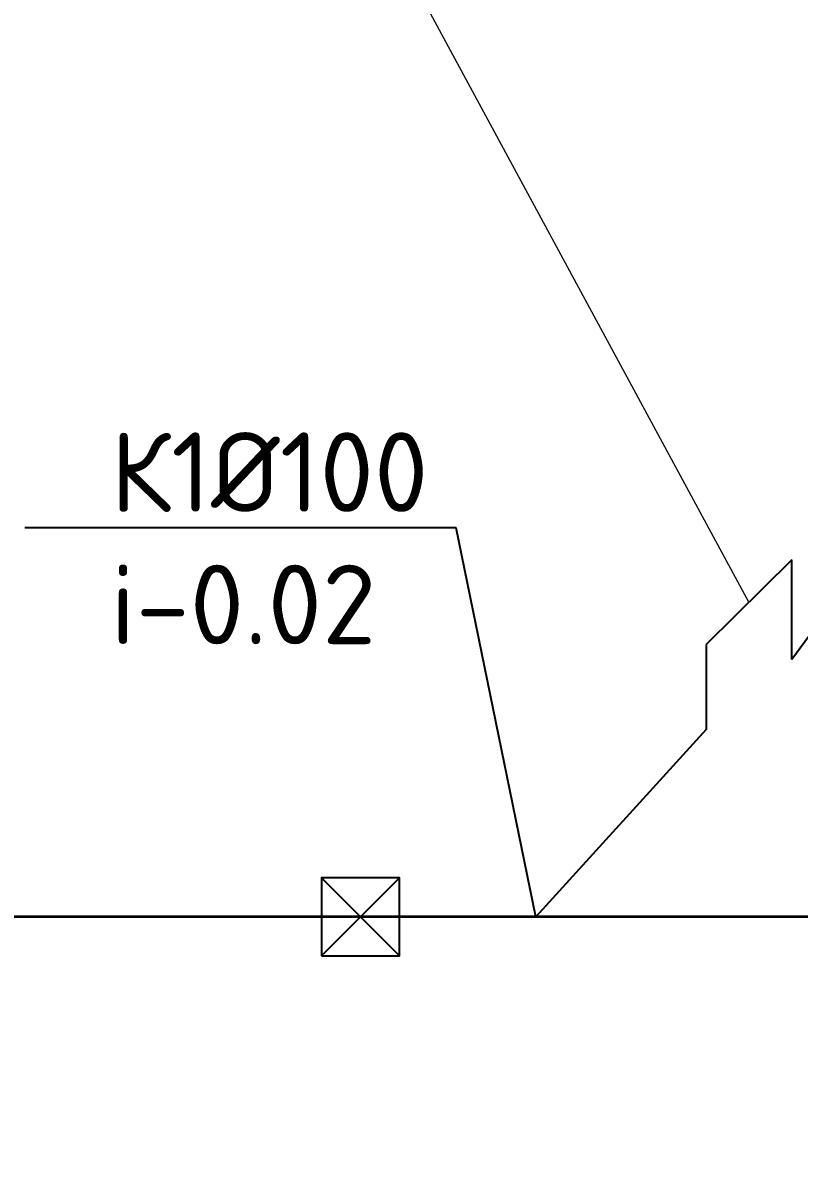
# Model space of a CAD drawing. Header units: millimetres. Extents: x -10178924 to 11692288, y -947381 to 58396.
# Drawn here: x -81628 to -79478, y -9898 to -6736 of the extents above; entities that cross this region are included whole.
import ezdxf
from ezdxf import colors
from ezdxf.entities.mleader import LeaderData, LeaderLine
from ezdxf.math import Vec2, Vec3

# ---------------------------------------------------------------- set-up
doc = ezdxf.new("R2010")
doc.units = ezdxf.units.MM
doc.layers.add('!!!!!площадь', color=210, linetype='Continuous')
doc.layers.add('_надписи канализация', color=7, linetype='Continuous')
doc.layers.add('_0', color=7, linetype='Continuous', lineweight=25)
doc.layers.add('ВК_ К1', color=24, linetype='Continuous', lineweight=35)
doc.styles.add('GOST 2.304', font='isocpeur.ttf')
doc.styles.add('ISOCPEUR', font='isocpeui.ttf', dxfattribs={"width": 0.9})
doc.styles.add('ТЕКСТ', font='arial.ttf', dxfattribs={"height": 200})

# ---------------------------------------------------------------- blocks, each defined once
blk = doc.blocks.new('_None')

msp = doc.modelspace()

# ---------------------------------------------------------------- linework, layer by layer
for p, q in [((-79498.7, -8223.6), (-79735.9, -8458.7)), ((-79498.7, -8499.8), (-79498.7, -8223.6)), ((-79735.9, -8458.7), (-79735.9, -8693.9)), ((-79735.9, -8693.9), (-80206.8, -9212.9, -2956.2)), ((-80800.8, -9105.1, -2956.2), (-80585.1, -9320.6, -2956.2)), ((-80585.1, -9105.1, -2956.2), (-80800.8, -9320.6, -2956.2))]:
    msp.add_line(p, q)
at = {"elevation": -2956.2}
msp.add_lwpolyline([(-80800.8, -9320.6), (-80585.1, -9320.6), (-80585.1, -9105.1), (-80800.8, -9105.1)], close=True, dxfattribs=at)
at = {"layer": '_0', "color": 219, "ltscale": 100, "true_color": 0x642165}
msp.add_line((-78304.1, -6873.4), (-79498.7, -8499.8), dxfattribs=at)
at = {"layer": 'ВК_ К1'}
msp.add_line((-62310.1, -9212.9, -2956.2), (-84504.8, -9212.9, -2956.2), dxfattribs=at)

# ---------------------------------------------------------------- leaders
at = {"layer": '!!!!!площадь', "color": 0}
ml = msp.add_multileader_mtext('Standard', dxfattribs=at)
ml.set_content('К1%%C100\\Pi-0.02', style='GOST 2.304')
ml.set_leader_properties()
ml.set_arrow_properties(name='NONE')
ml.build(insert=Vec2(0, 0))
ml.multileader.update_dxf_attribs({"has_dogleg": 0, "text_left_attachment_type": 6, "text_right_attachment_type": 6, "dogleg_length": 0, "arrow_head_size": 250})
ctx = ml.context
ctx.base_point, ctx.char_height, ctx.arrow_head_size, ctx.landing_gap_size, ctx.plane_origin = Vec3(-81485.7, -8134.9, -2956.2), 220, 250, 100, Vec3(-79779, -9637.8, -2956.2)
ctx.left_attachment, ctx.right_attachment = 6, 6
notes = []
notes.append((ctx, [(1, (1, 1, 0), (-80427.7, -8134.9, -2956.2), (-1, 0), 0, [(0, [(-80206.8, -9212.9, -2956.2)], 0, [])])]))
ctx.mtext.insert, ctx.mtext.flow_direction = Vec3(-81385.7, -7870.9, -2956.2), 5
at = {"layer": '_0'}
ml = msp.add_multileader_mtext('Standard', dxfattribs=at)
ml.set_content('\\A1;{\\fISOCPEUR|b0|i0|c204|p34;Приямок \\fISOCPEUR|b0|i0|c0|p34;1000\\fISOCPEUR|b0|i0|c204|p34;х\\fISOCPEUR|b0|i0|c0|p34;1000\\fISOCPEUR|b0|i0|c204|p34;х\\fISOCPEUR|b0|i0|c0|p34;800(h)\\fISOCPEUR|b0|i0|c204|p34; Уточнить в томе ТМ\\fISOCPEUR|b0|i0|c0|p34;\\P\\fISOCPEUR|b0|i0|c204|p34;с насосом дренажным \\A0; \\H0.91667x;ГНОМ 10-10Г\\A1;\\H1.09091x; \\PN=1,1 кВт\\fISOCPEUR|b0|i0|c0|p34;  (1 \\fISOCPEUR|b0|i0|c204|p34;раб\\fISOCPEUR|b0|i0|c0|p34;. 1 \\fISOCPEUR|b0|i0|c204|p34;рез\\fISOCPEUR|b0|i0|c0|p34;.)}', color=256, style='ТЕКСТ')
ml.set_leader_properties(lineweight=13)
ml.set_arrow_properties(name='NONE')
ml.build(insert=Vec2(0, 0))
ml.multileader.update_dxf_attribs({"text_left_attachment_type": 6, "text_right_attachment_type": 6, "dogleg_length": 100, "arrow_head_size": 600, "scale": 100})
ctx = ml.context
ctx.base_point, ctx.scale, ctx.char_height, ctx.arrow_head_size, ctx.landing_gap_size, ctx.plane_origin = Vec3(-82729.2, -4254.6), 100, 250, 600, 0.18, Vec3(-65661.2, 106571.3)
ctx.left_attachment, ctx.right_attachment, ctx.text_align_type = 6, 6, 1
notes.append((ctx, [(1, (1, 1, 0), (-75103.9, -4254.6), (-1, 0), 200, [(0, [(-78040, -8105.4)], 0, [])])]))
ctx.mtext.insert, ctx.mtext.alignment, ctx.mtext.flow_direction = Vec3(-79016.6, -3929.6), 2, 5
at = {"layer": '_надписи канализация', "lineweight": -2}
ml = msp.add_multileader_mtext('Standard', dxfattribs=at)
ml.set_content('\\A1;Гаситель напора', color=256, style='ISOCPEUR')
ml.set_leader_properties(lineweight=13)
ml.set_arrow_properties(name='NONE')
ml.build(insert=Vec2(0, 0))
ml.multileader.update_dxf_attribs({"text_left_attachment_type": 6, "text_right_attachment_type": 6, "dogleg_length": 100, "arrow_head_size": 300, "scale": 100})
ctx = ml.context
ctx.base_point, ctx.scale, ctx.char_height, ctx.arrow_head_size, ctx.landing_gap_size, ctx.plane_origin = Vec3(-83644.6, -5670.7), 100, 250, 300, 0.09, Vec3(-88790.2, -9852.5)
ctx.left_attachment, ctx.right_attachment, ctx.text_align_type = 6, 6, 1
notes.append((ctx, [(1, (1, 1, 0), (-81060.7, -5670.7), (-1, 0), 100, [(1, [(-79617.3, -8341.2)], 0, [])])]))
ctx.mtext.insert, ctx.mtext.width, ctx.mtext.alignment, ctx.mtext.flow_direction = Vec3(-82485.8, -5345.7), 5926.326, 2, 5
ml = msp.add_multileader_mtext('Standard', dxfattribs=at)
ml.set_content('\\A1;Гаситель напора', color=256, style='ISOCPEUR')
ml.set_leader_properties(lineweight=13)
ml.set_arrow_properties(name='NONE')
ml.build(insert=Vec2(0, 0))
ml.multileader.update_dxf_attribs({"text_left_attachment_type": 6, "text_right_attachment_type": 6, "dogleg_length": 100, "arrow_head_size": 300, "scale": 100})
ctx = ml.context
ctx.base_point, ctx.scale, ctx.char_height, ctx.arrow_head_size, ctx.landing_gap_size, ctx.plane_origin = Vec3(-78898.8, -7121.6), 100, 250, 300, 0.09, Vec3(-81990.1, -8084.6)
ctx.left_attachment, ctx.right_attachment, ctx.text_align_type = 6, 6, 1
notes.append((ctx, [(1, (1, 1, 0), (-76315, -7121.6), (-1, 0), 100, [(1, [(-75000.9, -9643.6)], 0, [])])]))
ctx.mtext.insert, ctx.mtext.width, ctx.mtext.alignment, ctx.mtext.flow_direction = Vec3(-77740, -6796.6), 5926.326, 2, 5
for ctx, leaders in notes:
    for number, flags, end, landing, length, lines in leaders:
        leader = LeaderData()
        leader.index, (leader.has_last_leader_line, leader.has_dogleg_vector, leader.attachment_direction) = number, flags
        leader.last_leader_point, leader.dogleg_vector, leader.dogleg_length = Vec3(end), Vec3(landing), length
        for number, points, colour, breaks in lines:
            line = LeaderLine()
            line.index, line.vertices, line.color, line.breaks = number, Vec3.list(points), colors.encode_raw_color(colour), breaks
            leader.lines.append(line)
        ctx.leaders.append(leader)

doc.saveas('drawing.dxf')
